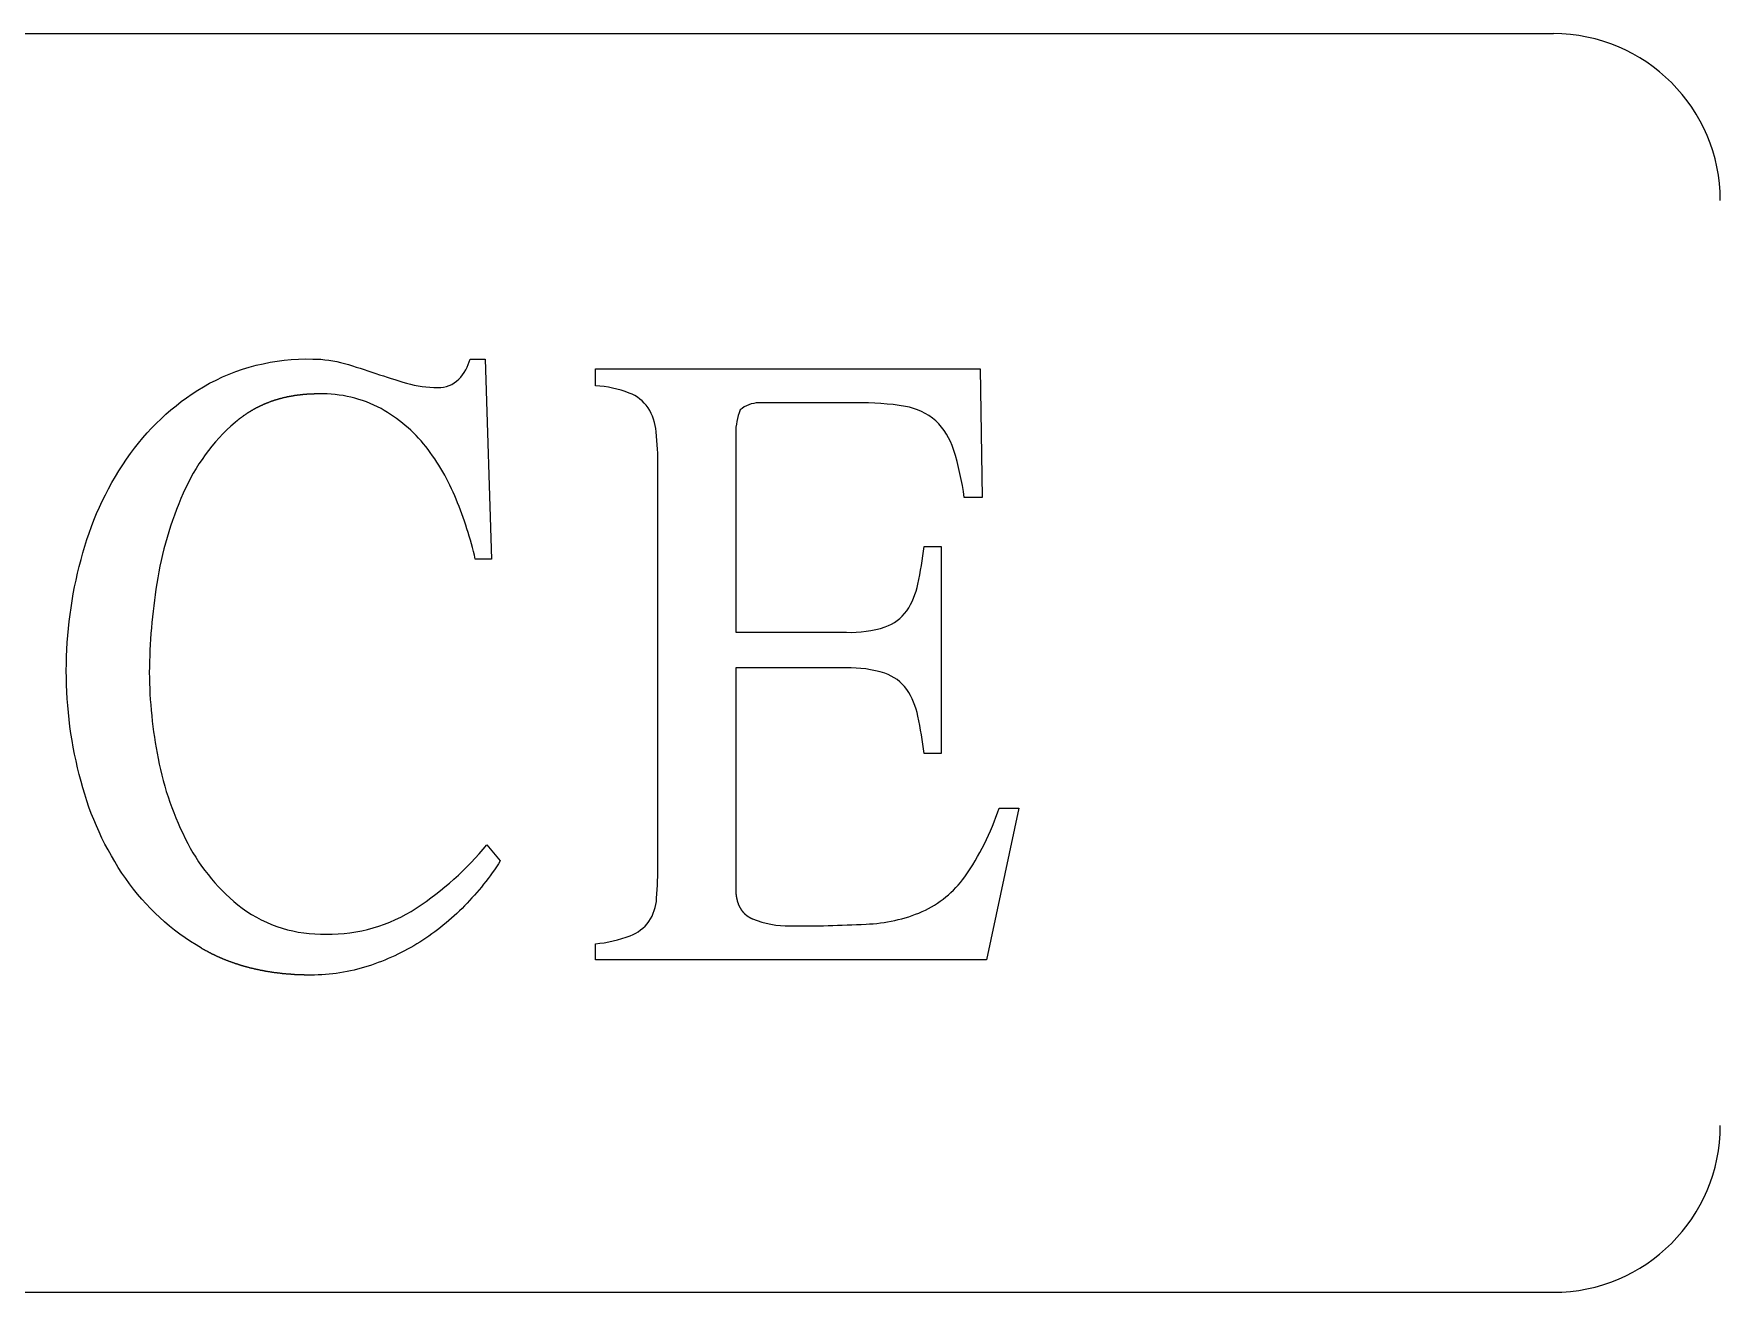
# Model space of a CAD drawing. Header units: millimetres. Extents: x 17 to 383, y -19 to 1216.
# Drawn here: x 68.41 to 82.04, y 1194.57 to 1204.75 of the extents above; entities that cross this region are included whole.
import ezdxf

# ---------------------------------------------------------------- set-up
doc = ezdxf.new("R2010")
doc.units = ezdxf.units.MM
doc.layers.add('l1 2mm', color=7, linetype='Continuous', lineweight=25, true_color=0x000000)

msp = doc.modelspace()

# ---------------------------------------------------------------- linework, layer by layer
at = {"layer": 'l1 2mm', "color": 5, "true_color": 0x0000ff}
for p, q in [((30.113, 1204.755), (80.692, 1204.755)), ((30.113, 1194.574), (80.692, 1194.574))]:
    msp.add_line(p, q, dxfattribs=at)
at = {"layer": 'l1 2mm', "color": 5, "true_color": 0x0000ff, "flags": 128}
for points in [[(72.178, 1198.064, -0.053373), (71.889, 1197.7, -0.058816), (71.528, 1197.407, -0.062792), (71.109, 1197.212, -0.078647), (70.647, 1197.14), (70.643, 1197.14), (70.639, 1197.14), (70.635, 1197.14), (70.631, 1197.14), (70.627, 1197.14), (70.623, 1197.14), (70.619, 1197.14), (70.615, 1197.14), (70.611, 1197.14), (70.607, 1197.14), (70.603, 1197.14), (70.599, 1197.14), (70.595, 1197.14), (70.592, 1197.141), (70.588, 1197.141), (70.584, 1197.141), (70.58, 1197.141), (70.576, 1197.141), (70.572, 1197.141), (70.568, 1197.141), (70.564, 1197.141), (70.56, 1197.141), (70.556, 1197.142), (70.552, 1197.142), (70.548, 1197.142), (70.544, 1197.142), (70.541, 1197.142), (70.537, 1197.142), (70.533, 1197.143), (70.529, 1197.143), (70.525, 1197.143), (70.521, 1197.143), (70.517, 1197.143), (70.513, 1197.144), (70.51, 1197.144), (70.506, 1197.144), (70.502, 1197.144), (70.498, 1197.145), (70.494, 1197.145), (70.49, 1197.145), (70.487, 1197.145), (70.483, 1197.146), (70.479, 1197.146), (70.475, 1197.146), (70.471, 1197.147), (70.467, 1197.147), (70.464, 1197.147), (70.46, 1197.148), (70.456, 1197.148), (70.452, 1197.148), (70.448, 1197.148), (70.445, 1197.149), (70.441, 1197.149), (70.437, 1197.15), (70.433, 1197.15), (70.43, 1197.15), (70.426, 1197.151), (70.422, 1197.151), (70.418, 1197.151), (70.415, 1197.152), (70.411, 1197.152), (70.407, 1197.153), (70.403, 1197.153), (70.4, 1197.153), (70.396, 1197.154), (70.392, 1197.154), (70.388, 1197.155), (70.385, 1197.155), (70.381, 1197.156), (70.377, 1197.156), (70.374, 1197.157), (70.37, 1197.157), (70.366, 1197.158), (70.363, 1197.158), (70.359, 1197.158), (70.355, 1197.159), (70.351, 1197.159), (70.348, 1197.16), (70.344, 1197.161), (70.34, 1197.161), (70.337, 1197.162), (70.333, 1197.162), (70.33, 1197.163), (70.326, 1197.163), (70.322, 1197.164), (70.319, 1197.164), (70.315, 1197.165), (70.311, 1197.165), (70.308, 1197.166), (70.304, 1197.167), (70.3, 1197.167), (70.297, 1197.168), (70.293, 1197.168), (70.29, 1197.169), (70.286, 1197.17), (70.282, 1197.17), (70.279, 1197.171), (70.275, 1197.172), (70.272, 1197.172), (70.268, 1197.173), (70.265, 1197.174), (70.261, 1197.174), (70.257, 1197.175), (70.254, 1197.176), (70.25, 1197.176), (70.247, 1197.177), (70.243, 1197.178), (70.24, 1197.178), (70.236, 1197.179), (70.233, 1197.18), (70.229, 1197.181), (70.225, 1197.181), (70.222, 1197.182), (70.218, 1197.183), (70.215, 1197.184), (70.211, 1197.184), (70.208, 1197.185), (70.204, 1197.186), (70.201, 1197.187), (70.197, 1197.187), (70.194, 1197.188), (70.19, 1197.189), (70.187, 1197.19), (70.184, 1197.191), (70.18, 1197.192), (70.177, 1197.192), (70.173, 1197.193), (70.17, 1197.194), (70.166, 1197.195), (70.163, 1197.196), (70.159, 1197.197), (70.156, 1197.197), (70.152, 1197.198), (70.149, 1197.199), (70.146, 1197.2), (70.142, 1197.201), (70.139, 1197.202), (70.135, 1197.203), (70.132, 1197.204), (70.129, 1197.205), (70.125, 1197.206), (70.122, 1197.207), (70.118, 1197.207), (70.115, 1197.208), (70.112, 1197.209), (70.108, 1197.21), (70.105, 1197.211), (70.101, 1197.212), (70.098, 1197.213), (70.095, 1197.214), (70.091, 1197.215), (70.088, 1197.216), (70.085, 1197.217), (70.081, 1197.218), (70.078, 1197.219), (70.075, 1197.22), (70.071, 1197.221), (70.068, 1197.222), (70.065, 1197.223), (70.061, 1197.225), (70.058, 1197.226), (70.055, 1197.227), (70.051, 1197.228), (70.048, 1197.229), (70.045, 1197.23), (70.041, 1197.231), (70.038, 1197.232), (70.035, 1197.233), (70.032, 1197.234), (70.028, 1197.235), (70.025, 1197.237), (70.022, 1197.238), (70.019, 1197.239), (70.015, 1197.24), (70.012, 1197.241), (70.009, 1197.242), (70.005, 1197.243), (70.002, 1197.245), (69.999, 1197.246), (69.996, 1197.247), (69.993, 1197.248), (69.989, 1197.249), (69.986, 1197.251), (69.983, 1197.252), (69.98, 1197.253), (69.976, 1197.254), (69.973, 1197.255), (69.97, 1197.257), (69.967, 1197.258), (69.964, 1197.259), (69.96, 1197.26), (69.957, 1197.262), (69.954, 1197.263), (69.951, 1197.264), (69.948, 1197.266), (69.945, 1197.267), (69.941, 1197.268), (69.938, 1197.269), (69.935, 1197.271), (69.932, 1197.272), (69.929, 1197.273), (69.926, 1197.275), (69.923, 1197.276), (69.919, 1197.277), (69.916, 1197.279), (69.913, 1197.28), (69.91, 1197.282), (69.907, 1197.283), (69.904, 1197.284), (69.901, 1197.286), (69.898, 1197.287), (69.895, 1197.288), (69.891, 1197.29), (69.888, 1197.291), (69.885, 1197.293), (69.882, 1197.294), (69.879, 1197.296), (69.876, 1197.297), (69.873, 1197.298), (69.87, 1197.3), (69.867, 1197.301), (69.864, 1197.303), (69.861, 1197.304), (69.858, 1197.306), (69.855, 1197.307), (69.852, 1197.309), (69.849, 1197.31), (69.846, 1197.312), (69.843, 1197.313), (69.84, 1197.315), (69.837, 1197.316), (69.834, 1197.318), (69.831, 1197.319), (69.828, 1197.321), (69.825, 1197.322), (69.822, 1197.324), (69.819, 1197.326), (69.816, 1197.327), (69.813, 1197.329), (69.81, 1197.33), (69.807, 1197.332), (69.804, 1197.333), (69.801, 1197.335), (69.798, 1197.337), (69.795, 1197.338), (69.792, 1197.34), (69.789, 1197.342), (69.786, 1197.343), (69.783, 1197.345), (69.78, 1197.346), (69.777, 1197.348), (69.774, 1197.35), (69.771, 1197.351), (69.768, 1197.353), (69.765, 1197.355), (69.763, 1197.357, -0.110229), (69.149, 1197.92, -0.087058), (68.788, 1198.707, -0.066429), (68.669, 1199.602, -0.064867), (68.788, 1200.501, -0.087276), (69.156, 1201.314, -0.107868), (69.777, 1201.899, -0.138116), (70.662, 1202.123, -0.070026), (70.918, 1202.087, -0.013002), (71.171, 1202.007, 0.011059), (71.42, 1201.928, 0.072001), (71.673, 1201.892, 0.207033), (71.842, 1201.96, 0.143397), (71.933, 1202.123), (72.055, 1202.123), (72.106, 1200.505), (71.976, 1200.505, 0.039385), (71.821, 1200.989, 0.070221), (71.575, 1201.415, 0.099567), (71.214, 1201.722, 0.129605), (70.712, 1201.841), (70.709, 1201.841), (70.706, 1201.841), (70.703, 1201.841), (70.699, 1201.841), (70.696, 1201.841), (70.693, 1201.841), (70.69, 1201.841), (70.687, 1201.841), (70.683, 1201.841), (70.68, 1201.841), (70.677, 1201.841), (70.674, 1201.841), (70.671, 1201.84), (70.668, 1201.84), (70.664, 1201.84), (70.661, 1201.84), (70.658, 1201.84), (70.655, 1201.84), (70.652, 1201.84), (70.649, 1201.84), (70.646, 1201.839), (70.642, 1201.839), (70.639, 1201.839), (70.636, 1201.839), (70.633, 1201.839), (70.63, 1201.839), (70.627, 1201.838), (70.624, 1201.838), (70.621, 1201.838), (70.618, 1201.838), (70.615, 1201.838), (70.612, 1201.837), (70.608, 1201.837), (70.605, 1201.837), (70.602, 1201.837), (70.599, 1201.836), (70.596, 1201.836), (70.593, 1201.836), (70.59, 1201.836), (70.587, 1201.835), (70.584, 1201.835), (70.581, 1201.835), (70.578, 1201.834), (70.575, 1201.834), (70.572, 1201.834), (70.569, 1201.834), (70.566, 1201.833), (70.563, 1201.833), (70.56, 1201.833), (70.557, 1201.832), (70.554, 1201.832), (70.551, 1201.831), (70.548, 1201.831), (70.545, 1201.831), (70.542, 1201.83), (70.539, 1201.83), (70.536, 1201.83), (70.533, 1201.829), (70.53, 1201.829), (70.527, 1201.828), (70.524, 1201.828), (70.521, 1201.827), (70.518, 1201.827), (70.515, 1201.827), (70.512, 1201.826), (70.51, 1201.826), (70.507, 1201.825), (70.504, 1201.825), (70.501, 1201.824), (70.498, 1201.824), (70.495, 1201.823), (70.492, 1201.823), (70.489, 1201.822), (70.486, 1201.822), (70.483, 1201.821), (70.48, 1201.821), (70.478, 1201.82), (70.475, 1201.82), (70.472, 1201.819), (70.469, 1201.818), (70.466, 1201.818), (70.463, 1201.817), (70.46, 1201.817), (70.458, 1201.816), (70.455, 1201.816), (70.452, 1201.815), (70.449, 1201.814), (70.446, 1201.814), (70.443, 1201.813), (70.441, 1201.812), (70.438, 1201.812), (70.435, 1201.811), (70.432, 1201.811), (70.429, 1201.81), (70.427, 1201.809), (70.424, 1201.809), (70.421, 1201.808), (70.418, 1201.807), (70.415, 1201.806), (70.413, 1201.806), (70.41, 1201.805), (70.407, 1201.804), (70.404, 1201.804), (70.402, 1201.803), (70.399, 1201.802), (70.396, 1201.801), (70.393, 1201.801), (70.391, 1201.8), (70.388, 1201.799), (70.385, 1201.798), (70.382, 1201.798), (70.38, 1201.797), (70.377, 1201.796), (70.374, 1201.795), (70.371, 1201.794), (70.369, 1201.794), (70.366, 1201.793), (70.363, 1201.792), (70.361, 1201.791), (70.358, 1201.79), (70.355, 1201.789), (70.353, 1201.789), (70.35, 1201.788), (70.347, 1201.787), (70.345, 1201.786), (70.342, 1201.785), (70.339, 1201.784), (70.337, 1201.783), (70.334, 1201.782), (70.331, 1201.781), (70.329, 1201.781), (70.326, 1201.78), (70.323, 1201.779), (70.321, 1201.778), (70.318, 1201.777), (70.316, 1201.776), (70.313, 1201.775), (70.31, 1201.774), (70.308, 1201.773), (70.305, 1201.772), (70.303, 1201.771), (70.3, 1201.77), (70.297, 1201.769), (70.295, 1201.768), (70.292, 1201.767), (70.29, 1201.766), (70.287, 1201.765), (70.285, 1201.764), (70.282, 1201.763), (70.279, 1201.762), (70.277, 1201.761), (70.274, 1201.76), (70.272, 1201.758), (70.269, 1201.757), (70.267, 1201.756), (70.264, 1201.755), (70.262, 1201.754), (70.259, 1201.753), (70.257, 1201.752), (70.254, 1201.751), (70.252, 1201.75), (70.249, 1201.748), (70.247, 1201.747), (70.244, 1201.746), (70.242, 1201.745), (70.239, 1201.744), (70.237, 1201.743), (70.234, 1201.741), (70.232, 1201.74), (70.229, 1201.739), (70.227, 1201.738), (70.224, 1201.737), (70.222, 1201.735), (70.219, 1201.734), (70.217, 1201.733), (70.214, 1201.732), (70.212, 1201.731), (70.21, 1201.729), (70.207, 1201.728), (70.205, 1201.727), (70.202, 1201.725), (70.2, 1201.724), (70.197, 1201.723), (70.195, 1201.722), (70.193, 1201.72), (70.19, 1201.719), (70.188, 1201.718), (70.185, 1201.716), (70.183, 1201.715), (70.181, 1201.714), (70.178, 1201.712), (70.176, 1201.711), (70.174, 1201.71), (70.171, 1201.708), (70.169, 1201.707), (70.167, 1201.706), (70.164, 1201.704), (70.162, 1201.703), (70.16, 1201.701), (70.157, 1201.7), (70.155, 1201.699), (70.153, 1201.697), (70.15, 1201.696), (70.148, 1201.694), (70.146, 1201.693), (70.143, 1201.691), (70.141, 1201.69), (70.139, 1201.688), (70.136, 1201.687), (70.134, 1201.686), (70.132, 1201.684), (70.129, 1201.683), (70.127, 1201.681), (70.125, 1201.68), (70.123, 1201.678), (70.12, 1201.677), (70.118, 1201.675), (70.116, 1201.673), (70.114, 1201.672), (70.111, 1201.67), (70.109, 1201.669), (70.107, 1201.667), (70.105, 1201.666), (70.102, 1201.664), (70.1, 1201.663), (70.098, 1201.661), (70.096, 1201.659), (70.094, 1201.658), (70.091, 1201.656), (70.089, 1201.654), (70.087, 1201.653), (70.085, 1201.651), (70.083, 1201.65), (70.08, 1201.648), (70.078, 1201.646), (70.076, 1201.645), (70.074, 1201.643), (70.072, 1201.641), (70.069, 1201.64), (70.067, 1201.638), (70.065, 1201.636), (70.063, 1201.635), (70.061, 1201.633), (70.059, 1201.631), (70.057, 1201.629), (70.054, 1201.628), (70.052, 1201.626), (70.05, 1201.624), (70.048, 1201.622), (70.046, 1201.621), (70.044, 1201.619), (70.042, 1201.617), (70.04, 1201.615), (70.038, 1201.614), (70.035, 1201.612), (70.033, 1201.61, 0.111108), (69.615, 1201.039, 0.066702), (69.401, 1200.306, 0.038455), (69.34, 1199.588, 0.047881), (69.412, 1198.891, 0.074125), (69.651, 1198.205, 0.109839), (70.091, 1197.681, 0.168137), (70.77, 1197.472, 0.149768), (71.499, 1197.681, 0.073841), (72.07, 1198.194)], [(76.11, 1197.263), (72.947, 1197.263), (72.947, 1197.393, 0.068489), (73.229, 1197.458, 0.141093), (73.38, 1197.573, 0.130319), (73.442, 1197.761, 0.022829), (73.452, 1198.043), (73.452, 1201.256, 0.02975), (73.438, 1201.534, 0.11727), (73.373, 1201.729, 0.147589), (73.221, 1201.848, 0.077955), (72.947, 1201.906), (72.947, 1202.043), (76.059, 1202.043), (76.074, 1201.003), (75.929, 1201.003, 0.043241), (75.843, 1201.39, 0.125678), (75.698, 1201.624, 0.142005), (75.453, 1201.74, 0.04532), (75.056, 1201.769), (74.268, 1201.769, 0.174564), (74.117, 1201.711, 0.092754), (74.081, 1201.523), (74.081, 1199.913), (74.976, 1199.913, 0.088651), (75.29, 1199.956, 0.150163), (75.464, 1200.086, 0.099747), (75.554, 1200.303, 0.023272), (75.604, 1200.606), (75.742, 1200.606), (75.742, 1198.931), (75.604, 1198.931, 0.023272), (75.554, 1199.234, 0.099747), (75.464, 1199.451, 0.152807), (75.287, 1199.581, 0.087103), (74.976, 1199.624), (74.081, 1199.624), (74.081, 1197.847), (74.081, 1197.845), (74.081, 1197.844), (74.081, 1197.842), (74.081, 1197.841), (74.081, 1197.839), (74.081, 1197.838), (74.081, 1197.836), (74.081, 1197.835), (74.081, 1197.833), (74.081, 1197.832), (74.081, 1197.83), (74.081, 1197.829), (74.081, 1197.827), (74.081, 1197.826), (74.081, 1197.824), (74.081, 1197.823), (74.081, 1197.821), (74.081, 1197.82), (74.081, 1197.818), (74.082, 1197.817), (74.082, 1197.816), (74.082, 1197.814), (74.082, 1197.813), (74.082, 1197.811), (74.082, 1197.81), (74.082, 1197.808), (74.082, 1197.807), (74.082, 1197.806), (74.082, 1197.804), (74.083, 1197.803), (74.083, 1197.801), (74.083, 1197.8), (74.083, 1197.799), (74.083, 1197.797), (74.083, 1197.796), (74.083, 1197.795), (74.084, 1197.793), (74.084, 1197.792), (74.084, 1197.791), (74.084, 1197.789), (74.084, 1197.788), (74.084, 1197.786), (74.085, 1197.785), (74.085, 1197.784), (74.085, 1197.782), (74.085, 1197.781), (74.085, 1197.78), (74.086, 1197.778), (74.086, 1197.777), (74.086, 1197.776), (74.086, 1197.775), (74.086, 1197.773), (74.087, 1197.772), (74.087, 1197.771), (74.087, 1197.769), (74.087, 1197.768), (74.088, 1197.767), (74.088, 1197.766), (74.088, 1197.764), (74.088, 1197.763), (74.088, 1197.762), (74.089, 1197.76), (74.089, 1197.759), (74.089, 1197.758), (74.09, 1197.757), (74.09, 1197.755), (74.09, 1197.754), (74.09, 1197.753), (74.091, 1197.752), (74.091, 1197.75), (74.091, 1197.749), (74.092, 1197.748), (74.092, 1197.747), (74.092, 1197.746), (74.092, 1197.744), (74.093, 1197.743), (74.093, 1197.742), (74.093, 1197.741), (74.094, 1197.74), (74.094, 1197.738), (74.094, 1197.737), (74.095, 1197.736), (74.095, 1197.735), (74.095, 1197.734), (74.096, 1197.733), (74.096, 1197.731), (74.097, 1197.73), (74.097, 1197.729), (74.097, 1197.728), (74.098, 1197.727), (74.098, 1197.726), (74.098, 1197.725), (74.099, 1197.723), (74.099, 1197.722), (74.1, 1197.721), (74.1, 1197.72), (74.1, 1197.719), (74.101, 1197.718), (74.101, 1197.717), (74.102, 1197.716), (74.102, 1197.714), (74.102, 1197.713), (74.103, 1197.712), (74.103, 1197.711), (74.104, 1197.71), (74.104, 1197.709), (74.105, 1197.708), (74.105, 1197.707), (74.106, 1197.706), (74.106, 1197.705), (74.107, 1197.704), (74.107, 1197.703), (74.107, 1197.702), (74.108, 1197.701), (74.108, 1197.7), (74.109, 1197.698), (74.109, 1197.697), (74.11, 1197.696), (74.11, 1197.695), (74.111, 1197.694), (74.111, 1197.693), (74.112, 1197.692), (74.112, 1197.691), (74.113, 1197.69), (74.113, 1197.689), (74.114, 1197.688), (74.114, 1197.687), (74.115, 1197.686), (74.116, 1197.685), (74.116, 1197.684), (74.117, 1197.683), (74.117, 1197.682), (74.118, 1197.682), (74.118, 1197.681), (74.119, 1197.68), (74.119, 1197.679), (74.12, 1197.678), (74.121, 1197.677), (74.121, 1197.676), (74.122, 1197.675), (74.122, 1197.674), (74.123, 1197.673), (74.124, 1197.672), (74.124, 1197.671), (74.125, 1197.67), (74.125, 1197.669), (74.126, 1197.668), (74.127, 1197.668), (74.127, 1197.667), (74.128, 1197.666), (74.128, 1197.665), (74.129, 1197.664), (74.13, 1197.663), (74.13, 1197.662), (74.131, 1197.661), (74.132, 1197.66), (74.132, 1197.66), (74.133, 1197.659), (74.134, 1197.658), (74.134, 1197.657), (74.135, 1197.656), (74.136, 1197.655), (74.136, 1197.654), (74.137, 1197.654), (74.138, 1197.653), (74.138, 1197.652), (74.139, 1197.651), (74.14, 1197.65), (74.141, 1197.65), (74.141, 1197.649), (74.142, 1197.648), (74.143, 1197.647), (74.143, 1197.646), (74.144, 1197.646), (74.145, 1197.645), (74.146, 1197.644), (74.146, 1197.643), (74.147, 1197.642), (74.148, 1197.642), (74.149, 1197.641), (74.149, 1197.64), (74.15, 1197.639), (74.151, 1197.639), (74.152, 1197.638), (74.152, 1197.637), (74.153, 1197.636), (74.154, 1197.636), (74.155, 1197.635), (74.155, 1197.634), (74.156, 1197.633), (74.157, 1197.633), (74.158, 1197.632), (74.159, 1197.631), (74.16, 1197.631), (74.16, 1197.63), (74.161, 1197.629), (74.162, 1197.628), (74.163, 1197.628), (74.164, 1197.627), (74.164, 1197.626), (74.165, 1197.626), (74.166, 1197.625), (74.167, 1197.624), (74.168, 1197.624), (74.169, 1197.623), (74.17, 1197.622), (74.17, 1197.622), (74.171, 1197.621), (74.172, 1197.62), (74.173, 1197.62), (74.174, 1197.619), (74.175, 1197.618), (74.176, 1197.618), (74.177, 1197.617), (74.177, 1197.617), (74.178, 1197.616), (74.179, 1197.615), (74.18, 1197.615), (74.181, 1197.614), (74.182, 1197.614), (74.183, 1197.613), (74.184, 1197.612), (74.185, 1197.612), (74.186, 1197.611), (74.187, 1197.611), (74.188, 1197.61), (74.189, 1197.609), (74.19, 1197.609), (74.19, 1197.608), (74.191, 1197.608), (74.192, 1197.607), (74.193, 1197.607), (74.194, 1197.606), (74.195, 1197.606), (74.196, 1197.605), (74.197, 1197.604), (74.198, 1197.604), (74.199, 1197.603), (74.2, 1197.603), (74.201, 1197.602), (74.202, 1197.602), (74.203, 1197.601), (74.204, 1197.601), (74.205, 1197.6), (74.206, 1197.6), (74.207, 1197.599), (74.208, 1197.599), (74.209, 1197.598), (74.211, 1197.598), (74.212, 1197.597), (74.213, 1197.597), (74.214, 1197.596), (74.215, 1197.596), (74.216, 1197.596), (74.217, 1197.595), (74.218, 1197.595, 0.100372), (74.521, 1197.537, 0.013636), (75.135, 1197.552, 0.090993), (75.59, 1197.653, 0.128039), (75.933, 1197.934, 0.073663), (76.211, 1198.49), (76.37, 1198.49)]]:
    msp.add_lwpolyline(points, format="xyb", close=True, dxfattribs=at)
at = {"layer": 'l1 2mm', "color": 5, "true_color": 0x0000ff}
for centre, start, end in [((80.692, 1203.405), 0, 90), ((80.692, 1195.924), 270, 0)]:
    msp.add_arc(centre, 1.35, start, end, dxfattribs=at)

doc.saveas('drawing.dxf')
